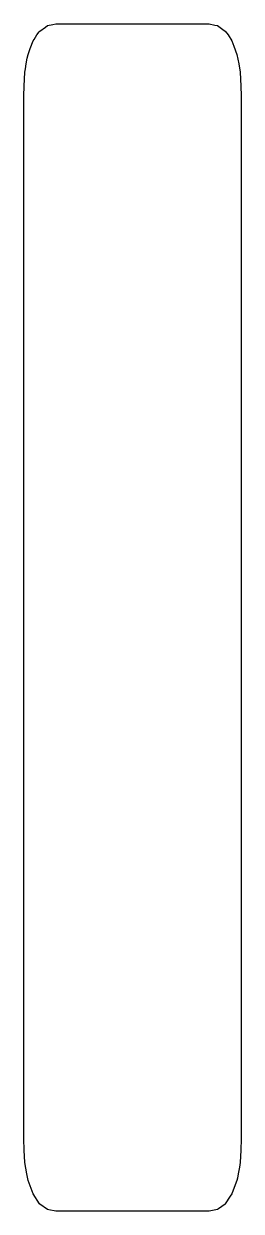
# Model space of a CAD drawing. Header units: metres. Extents: x 2.4 to 16, y -9.7 to 64.5.
import ezdxf

# ---------------------------------------------------------------- set-up
doc = ezdxf.new("R2010")
doc.units = ezdxf.units.M

msp = doc.modelspace()

# ---------------------------------------------------------------- linework, layer by layer
for p, q in [((3.223, 63.766), (3.36, 63.948)), ((3.36, 63.948), (3.4, 64)), ((3.4, 64), (3.761, 64.258)), ((3.761, 64.258), (3.882, 64.345)), ((3.882, 64.345), (4.228, 64.423)), ((4.228, 64.423), (4.4, 64.462)), ((4.4, 64.462), (10.628, 64.462)), ((10.628, 64.462), (14, 64.462)), ((14, 64.462), (14.357, 64.381)), ((14.357, 64.381), (14.518, 64.345)), ((14.518, 64.345), (14.931, 64.05)), ((14.931, 64.05), (15, 64)), ((15, 64), (15.177, 63.766)), ((2.81, 62.916), (2.986, 63.39)), ((2.986, 63.39), (3.046, 63.485)), ((3.046, 63.485), (3.223, 63.766)), ((15.177, 63.766), (15.414, 63.39)), ((15.414, 63.39), (15.534, 63.068)), ((15.534, 63.068), (15.732, 62.535)), ((2.624, 62.318), (2.668, 62.535)), ((2.668, 62.535), (2.81, 62.916)), ((15.732, 62.535), (15.849, 61.952)), ((2.468, 61.431), (2.503, 61.649)), ((2.503, 61.649), (2.551, 61.952)), ((2.551, 61.952), (2.624, 62.318)), ((15.849, 61.952), (15.932, 61.431)), ((2.423, 60.561), (2.468, 61.431)), ((15.932, 61.431), (15.977, 60.561)), ((2.4, 59.956), (2.423, 60.561)), ((15.977, 60.561), (16, 59.956)), ((2.4, 59.101), (2.4, 59.956)), ((16, 59.956), (16, 59.072)), ((2.4, 59.085), (2.4, 59.101)), ((2.4, 57.591), (2.4, 59.085)), ((16, 59.072), (16, 57.587)), ((2.4, 57.559), (2.4, 57.591)), ((2.4, 56.082), (2.4, 57.559)), ((16, 57.587), (16, 56.14)), ((2.4, 56.046), (2.4, 56.082)), ((2.4, 56.016), (2.4, 56.046)), ((2.4, 55.994), (2.4, 56.016)), ((2.4, 55.711), (2.4, 55.994)), ((2.4, 55.424), (2.4, 55.711)), ((16, 56.14), (16, 56.066)), ((16, 56.066), (16, 55.999)), ((16, 55.999), (16, 54.873)), ((2.4, 54.873), (2.4, 55.424)), ((2.4, 54.037), (2.4, 54.873)), ((16, 54.873), (16, 54.037)), ((2.4, 51.535), (2.4, 54.037)), ((16, 54.037), (16, 51.535)), ((2.4, 39.784), (2.4, 51.535)), ((16, 51.535), (16, 39.784)), ((2.4, 13.474), (2.4, 39.784)), ((16, 39.784), (16, 13.474)), ((2.4, 2.726), (2.4, 13.474)), ((16, 13.474), (16, 2.726)), ((2.4, 0.933), (2.4, 2.726)), ((16, 2.726), (16, 0.933)), ((2.4, -0.077), (2.4, 0.933)), ((16, 0.933), (16, -0.077)), ((2.4, -0.527), (2.4, -0.077)), ((2.4, -0.891), (2.4, -0.527)), ((16, -0.077), (16, -1.151)), ((2.4, -1.204), (2.4, -0.891)), ((2.4, -1.231), (2.4, -1.204)), ((2.4, -1.266), (2.4, -1.231)), ((2.4, -1.303), (2.4, -1.266)), ((2.4, -2.813), (2.4, -1.303)), ((16, -1.151), (16, -1.225)), ((16, -1.225), (16, -1.307)), ((16, -1.307), (16, -2.786)), ((2.4, -2.845), (2.4, -2.813)), ((2.4, -4.387), (2.4, -2.845)), ((16, -2.786), (16, -4.343)), ((2.4, -5.214), (2.4, -4.387)), ((16, -4.343), (16, -5.214)), ((2.427, -5.909), (2.4, -5.214)), ((2.468, -6.684), (2.427, -5.909)), ((15.973, -5.909), (15.932, -6.684)), ((16, -5.214), (15.973, -5.909)), ((2.585, -7.4), (2.468, -6.684)), ((2.668, -7.805), (2.585, -7.4)), ((15.815, -7.4), (15.762, -7.659)), ((15.885, -6.974), (15.815, -7.4)), ((15.932, -6.684), (15.885, -6.974)), ((2.795, -8.137), (2.668, -7.805)), ((2.986, -8.639), (2.795, -8.137)), ((15.732, -7.805), (15.564, -8.246)), ((15.762, -7.659), (15.732, -7.805)), ((15.762, -7.659), (15.762, -7.659)), ((3.396, -9.273), (2.986, -8.639)), ((15.313, -8.796), (15, -9.279)), ((15.414, -8.639), (15.313, -8.796)), ((15.564, -8.246), (15.414, -8.639)), ((3.4, -9.279), (3.396, -9.273)), ((3.415, -9.292), (3.4, -9.279)), ((3.882, -9.618), (3.415, -9.292)), ((3.969, -9.637), (3.882, -9.618)), ((4.4, -9.733), (3.969, -9.637)), ((14.518, -9.618), (14.106, -9.71)), ((14.584, -9.572), (14.518, -9.618)), ((14.985, -9.292), (14.584, -9.572)), ((14.997, -9.281), (14.985, -9.292)), ((15, -9.279), (14.997, -9.281)), ((6.458, -9.733), (4.4, -9.733)), ((14, -9.733), (6.458, -9.733)), ((14.106, -9.71), (14, -9.733))]:
    msp.add_line(p, q)

doc.saveas('drawing.dxf')
